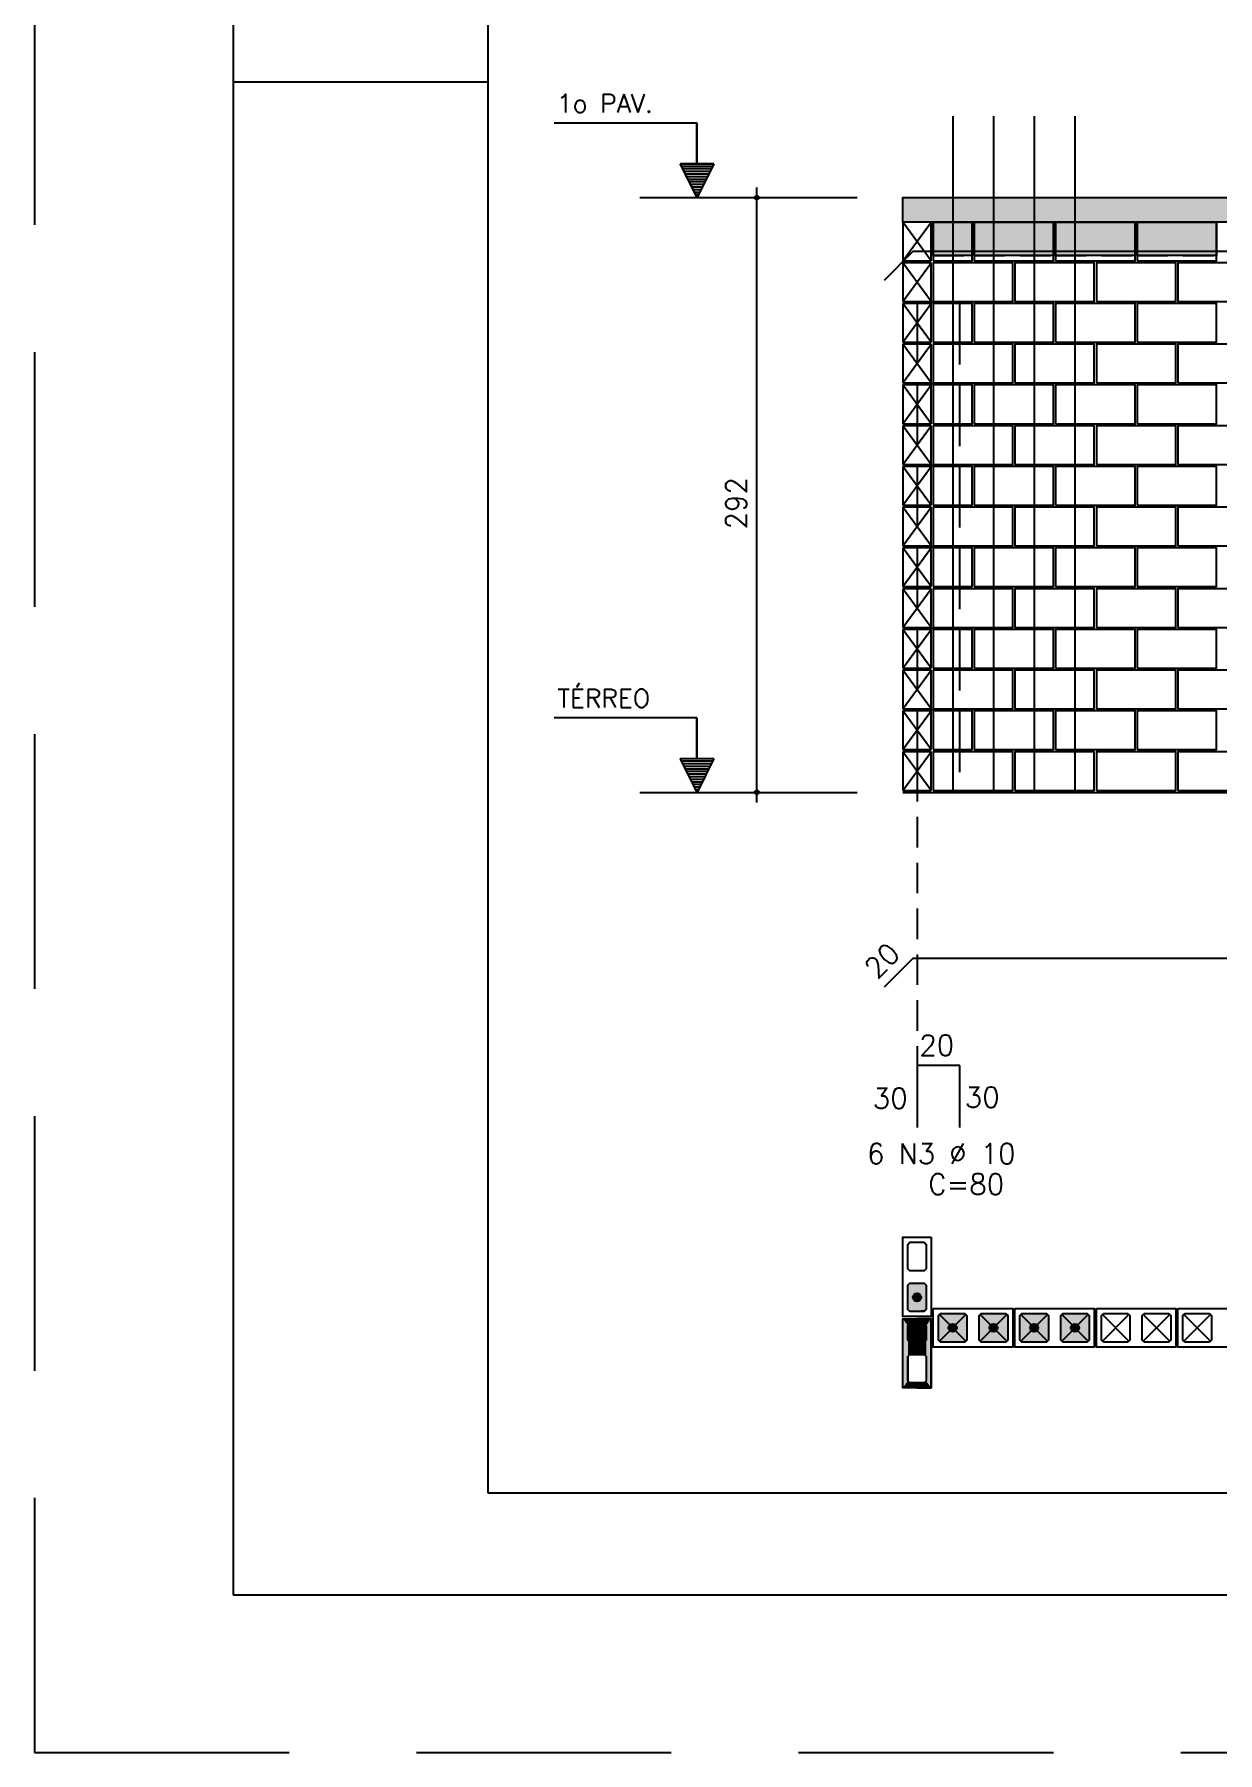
# Model space of a CAD drawing. Extents: x -1.9 to 86, y -1.6 to 60.9.
# Drawn here: x -1.95 to 9.66, y -1.55 to 15.32 of the extents above; entities that cross this region are included whole.
import ezdxf

# ---------------------------------------------------------------- set-up
doc = ezdxf.new("R2010")
doc.units = 0
doc.header["$MEASUREMENT"] = 0
doc.linetypes.add('ESTILO_TQS_0001', pattern=[0.45, 0.3, -0.15])
doc.linetypes.add('HIDDEN', pattern=[0.375, 0.25, -0.125])
doc.layers.get('0').update_dxf_attribs({"linetype": 'CONTINUOUS'})
doc.layers.get('Defpoints').update_dxf_attribs({"linetype": 'CONTINUOUS'})
for name, color, linetype in [('ARQ_FOLHA', 7, 'CONTINUOUS'), ('PENA_01', 1, 'CONTINUOUS'), ('PENA_02', 2, 'CONTINUOUS'), ('PENA_03', 3, 'CONTINUOUS'), ('PENA_05', 5, 'CONTINUOUS'), ('PENA_09', 254, 'CONTINUOUS'), ('PENA_11', 252, 'CONTINUOUS'), ('PENA_21', 100, 'CONTINUOUS')]:
    doc.layers.add(name, color=color, linetype=linetype)
doc.styles.get("Standard").update_dxf_attribs({"font": 'ROMANS.SHX'})

# ---------------------------------------------------------------- blocks, each defined once
blk = doc.blocks.new('FOLHA A1 - 841 X 594')
at = {"layer": 'ARQ_FOLHA', "color": 1}
blk.add_line((-816, 148.5), (-841, 148.5), dxfattribs=at)
for points in [[(-841, 0), (0, 0), (0, 594), (-841, 594)], [(-816, 10), (-10, 10), (-10, 584), (-816, 584)]]:
    blk.add_lwpolyline(points, close=True, dxfattribs=at)
at = {"layer": 'Defpoints', "color": 8, "linetype": 'HIDDEN', "ltscale": 100}
blk.add_lwpolyline([(-860.5, 609.5), (-860.5, -15.5), (19.5, -15.5), (19.5, 609.5)], close=True, dxfattribs=at)
blk = doc.blocks.new('*U24')
blk.add_blockref('FOLHA A1 - 841 X 594', (0, 0))

msp = doc.modelspace()

# ---------------------------------------------------------------- linework, layer by layer
at = {"layer": 'PENA_01', "linetype": 'Continuous'}
for p, q in [((3.993124, 13.714869), (6.123988, 13.714869)), ((3.993124, 7.874869), (6.123988, 7.874869)), ((6.93148, 2.487827), (7.19148, 2.747827)), ((7.19148, 2.487827), (6.93148, 2.747827)), ((7.59148, 2.487827), (7.33148, 2.747827)), ((7.33148, 2.487827), (7.59148, 2.747827)), ((7.73148, 2.487827), (7.99148, 2.747827)), ((7.99148, 2.487827), (7.73148, 2.747827)), ((8.39148, 2.487827), (8.13148, 2.747827)), ((8.13148, 2.487827), (8.39148, 2.747827)), ((8.53148, 2.487827), (8.79148, 2.747827)), ((8.79148, 2.487827), (8.53148, 2.747827)), ((9.19148, 2.487827), (8.93148, 2.747827)), ((8.93148, 2.487827), (9.19148, 2.747827)), ((9.33148, 2.487827), (9.59148, 2.747827)), ((9.59148, 2.487827), (9.33148, 2.747827))]:
    msp.add_line(p, q, dxfattribs=at)
at = {"layer": 'PENA_01', "linetype": 'ESTILO_TQS_0001'}
msp.add_line((6.71148, 8.084869), (6.71148, 5.194847), dxfattribs=at)
at = {"layer": 'PENA_01', "linetype": 'Continuous'}
for points in [[(6.78148, 3.457827), (6.80148, 3.437827), (6.80148, 3.197827), (6.78148, 3.177827), (6.64148, 3.177827), (6.62148, 3.197827), (6.62148, 3.437827), (6.64148, 3.457827), (6.78148, 3.457827)], [(6.78148, 3.057827), (6.80148, 3.037827), (6.80148, 2.797827), (6.78148, 2.777827), (6.64148, 2.777827), (6.62148, 2.797827), (6.62148, 3.037827), (6.64148, 3.057827), (6.78148, 3.057827)], [(6.80148, 2.637827), (6.80148, 2.497827), (6.78148, 2.477827), (6.64148, 2.477827), (6.62148, 2.497827), (6.62148, 2.637827), (6.64148, 2.657827), (6.78148, 2.657827), (6.80148, 2.637827)], [(6.80148, 2.337827), (6.80148, 2.097827), (6.78148, 2.077827), (6.64148, 2.077827), (6.62148, 2.097827), (6.62148, 2.337827), (6.64148, 2.357827), (6.78148, 2.357827), (6.80148, 2.337827)]]:
    msp.add_lwpolyline(points, dxfattribs=at)
at = {"layer": 'PENA_02', "linetype": 'Continuous'}
for p, q in [((6.85148, 13.474869), (6.57148, 13.474869)), ((6.57148, 13.474869), (6.57148, 13.094869)), ((6.85148, 13.094869), (6.85148, 13.474869)), ((6.57148, 13.094869), (6.85148, 13.094869)), ((6.85148, 13.074869), (6.57148, 13.074869)), ((6.57148, 13.074869), (6.57148, 12.694869)), ((6.85148, 12.694869), (6.85148, 13.074869)), ((6.57148, 12.694869), (6.85148, 12.694869)), ((6.85148, 12.674869), (6.57148, 12.674869)), ((6.57148, 12.674869), (6.57148, 12.294869)), ((6.85148, 12.294869), (6.85148, 12.674869)), ((6.57148, 12.294869), (6.85148, 12.294869)), ((6.85148, 12.274869), (6.57148, 12.274869)), ((6.57148, 12.274869), (6.57148, 11.894869)), ((6.85148, 11.894869), (6.85148, 12.274869)), ((6.57148, 11.894869), (6.85148, 11.894869)), ((6.85148, 11.874869), (6.57148, 11.874869)), ((6.57148, 11.874869), (6.57148, 11.494869)), ((6.85148, 11.494869), (6.85148, 11.874869)), ((6.57148, 11.494869), (6.85148, 11.494869)), ((6.85148, 11.474869), (6.57148, 11.474869)), ((6.57148, 11.474869), (6.57148, 11.094869)), ((6.85148, 11.094869), (6.85148, 11.474869)), ((6.57148, 11.094869), (6.85148, 11.094869)), ((6.85148, 11.074869), (6.57148, 11.074869)), ((6.57148, 11.074869), (6.57148, 10.694869)), ((6.85148, 10.694869), (6.85148, 11.074869)), ((6.57148, 10.694869), (6.85148, 10.694869)), ((6.85148, 10.674869), (6.57148, 10.674869)), ((6.57148, 10.674869), (6.57148, 10.294869)), ((6.85148, 10.294869), (6.85148, 10.674869)), ((6.57148, 10.294869), (6.85148, 10.294869)), ((6.85148, 10.274869), (6.57148, 10.274869)), ((6.57148, 10.274869), (6.57148, 9.894869)), ((6.85148, 9.894869), (6.85148, 10.274869)), ((6.57148, 9.894869), (6.85148, 9.894869)), ((6.85148, 9.874869), (6.57148, 9.874869)), ((6.57148, 9.874869), (6.57148, 9.494869)), ((6.85148, 9.494869), (6.85148, 9.874869)), ((6.57148, 9.494869), (6.85148, 9.494869)), ((6.85148, 9.474869), (6.57148, 9.474869)), ((6.57148, 9.474869), (6.57148, 9.094869)), ((6.85148, 9.094869), (6.85148, 9.474869)), ((6.57148, 9.094869), (6.85148, 9.094869)), ((6.85148, 9.074869), (6.57148, 9.074869)), ((6.57148, 9.074869), (6.57148, 8.694869)), ((6.85148, 8.694869), (6.85148, 9.074869)), ((6.57148, 8.694869), (6.85148, 8.694869)), ((6.85148, 8.674869), (6.57148, 8.674869)), ((6.57148, 8.674869), (6.57148, 8.294869)), ((6.85148, 8.294869), (6.85148, 8.674869)), ((6.57148, 8.294869), (6.85148, 8.294869)), ((6.85148, 8.274869), (6.57148, 8.274869)), ((6.57148, 8.274869), (6.57148, 7.894869)), ((6.85148, 7.894869), (6.85148, 8.274869)), ((6.57148, 7.894869), (6.85148, 7.894869)), ((6.57148, 7.874869), (16.55148, 7.874869))]:
    msp.add_line(p, q, dxfattribs=at)
at = {"layer": 'PENA_02', "linetype": 'ESTILO_TQS_0001'}
for p, q in [((6.87148, 13.144869), (7.25148, 13.144869)), ((7.27148, 13.144869), (8.05148, 13.144869)), ((8.07148, 13.144869), (8.85148, 13.144869)), ((8.87148, 13.144869), (9.65148, 13.144869))]:
    msp.add_line(p, q, dxfattribs=at)
at = {"layer": 'PENA_02', "linetype": 'Continuous'}
for points in [[(6.57148, 13.474869), (6.57148, 13.714869), (16.55148, 13.714869), (16.55148, 13.474869), (6.57148, 13.474869)], [(6.87148, 13.094869), (7.25148, 13.094869), (7.25148, 13.474869), (6.87148, 13.474869), (6.87148, 13.094869)], [(7.27148, 13.094869), (8.05148, 13.094869), (8.05148, 13.474869), (7.27148, 13.474869), (7.27148, 13.094869)], [(8.07148, 13.094869), (8.85148, 13.094869), (8.85148, 13.474869), (8.07148, 13.474869), (8.07148, 13.094869)], [(8.87148, 13.094869), (9.65148, 13.094869), (9.65148, 13.474869), (8.87148, 13.474869), (8.87148, 13.094869)], [(6.87148, 12.694869), (7.65148, 12.694869), (7.65148, 13.074869), (6.87148, 13.074869), (6.87148, 12.694869)], [(7.67148, 12.694869), (8.45148, 12.694869), (8.45148, 13.074869), (7.67148, 13.074869), (7.67148, 12.694869)], [(8.47148, 12.694869), (9.25148, 12.694869), (9.25148, 13.074869), (8.47148, 13.074869), (8.47148, 12.694869)], [(9.27148, 12.694869), (10.05148, 12.694869), (10.05148, 13.074869), (9.27148, 13.074869), (9.27148, 12.694869)], [(6.87148, 12.294869), (7.25148, 12.294869), (7.25148, 12.674869), (6.87148, 12.674869), (6.87148, 12.294869)], [(7.27148, 12.294869), (8.05148, 12.294869), (8.05148, 12.674869), (7.27148, 12.674869), (7.27148, 12.294869)], [(8.07148, 12.294869), (8.85148, 12.294869), (8.85148, 12.674869), (8.07148, 12.674869), (8.07148, 12.294869)], [(8.87148, 12.294869), (9.65148, 12.294869), (9.65148, 12.674869), (8.87148, 12.674869), (8.87148, 12.294869)], [(6.87148, 11.894869), (7.65148, 11.894869), (7.65148, 12.274869), (6.87148, 12.274869), (6.87148, 11.894869)], [(7.67148, 11.894869), (8.45148, 11.894869), (8.45148, 12.274869), (7.67148, 12.274869), (7.67148, 11.894869)], [(8.47148, 11.894869), (9.25148, 11.894869), (9.25148, 12.274869), (8.47148, 12.274869), (8.47148, 11.894869)], [(9.27148, 11.894869), (10.05148, 11.894869), (10.05148, 12.274869), (9.27148, 12.274869), (9.27148, 11.894869)], [(6.87148, 11.494869), (7.25148, 11.494869), (7.25148, 11.874869), (6.87148, 11.874869), (6.87148, 11.494869)], [(7.27148, 11.494869), (8.05148, 11.494869), (8.05148, 11.874869), (7.27148, 11.874869), (7.27148, 11.494869)], [(8.07148, 11.494869), (8.85148, 11.494869), (8.85148, 11.874869), (8.07148, 11.874869), (8.07148, 11.494869)], [(8.87148, 11.494869), (9.65148, 11.494869), (9.65148, 11.874869), (8.87148, 11.874869), (8.87148, 11.494869)], [(6.87148, 11.094869), (7.65148, 11.094869), (7.65148, 11.474869), (6.87148, 11.474869), (6.87148, 11.094869)], [(7.67148, 11.094869), (8.45148, 11.094869), (8.45148, 11.474869), (7.67148, 11.474869), (7.67148, 11.094869)], [(8.47148, 11.094869), (9.25148, 11.094869), (9.25148, 11.474869), (8.47148, 11.474869), (8.47148, 11.094869)], [(9.27148, 11.094869), (10.05148, 11.094869), (10.05148, 11.474869), (9.27148, 11.474869), (9.27148, 11.094869)], [(6.87148, 10.694869), (7.25148, 10.694869), (7.25148, 11.074869), (6.87148, 11.074869), (6.87148, 10.694869)], [(7.27148, 10.694869), (8.05148, 10.694869), (8.05148, 11.074869), (7.27148, 11.074869), (7.27148, 10.694869)], [(8.07148, 10.694869), (8.85148, 10.694869), (8.85148, 11.074869), (8.07148, 11.074869), (8.07148, 10.694869)], [(8.87148, 10.694869), (9.65148, 10.694869), (9.65148, 11.074869), (8.87148, 11.074869), (8.87148, 10.694869)], [(6.87148, 10.294869), (7.65148, 10.294869), (7.65148, 10.674869), (6.87148, 10.674869), (6.87148, 10.294869)], [(7.67148, 10.294869), (8.45148, 10.294869), (8.45148, 10.674869), (7.67148, 10.674869), (7.67148, 10.294869)], [(8.47148, 10.294869), (9.25148, 10.294869), (9.25148, 10.674869), (8.47148, 10.674869), (8.47148, 10.294869)], [(9.27148, 10.294869), (10.05148, 10.294869), (10.05148, 10.674869), (9.27148, 10.674869), (9.27148, 10.294869)], [(6.87148, 9.894869), (7.25148, 9.894869), (7.25148, 10.274869), (6.87148, 10.274869), (6.87148, 9.894869)], [(7.27148, 9.894869), (8.05148, 9.894869), (8.05148, 10.274869), (7.27148, 10.274869), (7.27148, 9.894869)], [(8.07148, 9.894869), (8.85148, 9.894869), (8.85148, 10.274869), (8.07148, 10.274869), (8.07148, 9.894869)], [(8.87148, 9.894869), (9.65148, 9.894869), (9.65148, 10.274869), (8.87148, 10.274869), (8.87148, 9.894869)], [(6.87148, 9.494869), (7.65148, 9.494869), (7.65148, 9.874869), (6.87148, 9.874869), (6.87148, 9.494869)], [(7.67148, 9.494869), (8.45148, 9.494869), (8.45148, 9.874869), (7.67148, 9.874869), (7.67148, 9.494869)], [(8.47148, 9.494869), (9.25148, 9.494869), (9.25148, 9.874869), (8.47148, 9.874869), (8.47148, 9.494869)], [(9.27148, 9.494869), (10.05148, 9.494869), (10.05148, 9.874869), (9.27148, 9.874869), (9.27148, 9.494869)], [(6.87148, 9.094869), (7.25148, 9.094869), (7.25148, 9.474869), (6.87148, 9.474869), (6.87148, 9.094869)], [(7.27148, 9.094869), (8.05148, 9.094869), (8.05148, 9.474869), (7.27148, 9.474869), (7.27148, 9.094869)], [(8.07148, 9.094869), (8.85148, 9.094869), (8.85148, 9.474869), (8.07148, 9.474869), (8.07148, 9.094869)], [(8.87148, 9.094869), (9.65148, 9.094869), (9.65148, 9.474869), (8.87148, 9.474869), (8.87148, 9.094869)], [(6.87148, 8.694869), (7.65148, 8.694869), (7.65148, 9.074869), (6.87148, 9.074869), (6.87148, 8.694869)], [(7.67148, 8.694869), (8.45148, 8.694869), (8.45148, 9.074869), (7.67148, 9.074869), (7.67148, 8.694869)], [(8.47148, 8.694869), (9.25148, 8.694869), (9.25148, 9.074869), (8.47148, 9.074869), (8.47148, 8.694869)], [(9.27148, 8.694869), (10.05148, 8.694869), (10.05148, 9.074869), (9.27148, 9.074869), (9.27148, 8.694869)], [(6.87148, 8.294869), (7.25148, 8.294869), (7.25148, 8.674869), (6.87148, 8.674869), (6.87148, 8.294869)], [(7.27148, 8.294869), (8.05148, 8.294869), (8.05148, 8.674869), (7.27148, 8.674869), (7.27148, 8.294869)], [(8.07148, 8.294869), (8.85148, 8.294869), (8.85148, 8.674869), (8.07148, 8.674869), (8.07148, 8.294869)], [(8.87148, 8.294869), (9.65148, 8.294869), (9.65148, 8.674869), (8.87148, 8.674869), (8.87148, 8.294869)], [(6.87148, 7.894869), (7.65148, 7.894869), (7.65148, 8.274869), (6.87148, 8.274869), (6.87148, 7.894869)], [(7.67148, 7.894869), (8.45148, 7.894869), (8.45148, 8.274869), (7.67148, 8.274869), (7.67148, 7.894869)], [(8.47148, 7.894869), (9.25148, 7.894869), (9.25148, 8.274869), (8.47148, 8.274869), (8.47148, 7.894869)], [(9.27148, 7.894869), (10.05148, 7.894869), (10.05148, 8.274869), (9.27148, 8.274869), (9.27148, 7.894869)], [(6.85148, 3.507827), (6.85148, 2.727827), (6.57148, 2.727827), (6.57148, 3.507827), (6.85148, 3.507827)], [(6.85148, 2.707827), (6.85148, 2.027827), (6.57148, 2.027827), (6.57148, 2.707827), (6.85148, 2.707827)], [(6.87148, 2.807827), (7.65148, 2.807827), (7.65148, 2.427827), (6.87148, 2.427827), (6.87148, 2.807827)], [(7.67148, 2.807827), (8.45148, 2.807827), (8.45148, 2.427827), (7.67148, 2.427827), (7.67148, 2.807827)], [(8.47148, 2.807827), (9.25148, 2.807827), (9.25148, 2.427827), (8.47148, 2.427827), (8.47148, 2.807827)], [(9.27148, 2.807827), (10.05148, 2.807827), (10.05148, 2.427827), (9.27148, 2.427827), (9.27148, 2.807827)]]:
    msp.add_lwpolyline(points, dxfattribs=at)
at = {"layer": 'PENA_02', "linetype": 'ESTILO_TQS_0001'}
for points in [[(6.92148, 2.737827), (6.94148, 2.757827), (7.18148, 2.757827), (7.20148, 2.737827), (7.20148, 2.497827), (7.18148, 2.477827), (6.94148, 2.477827), (6.92148, 2.497827), (6.92148, 2.737827)], [(7.32148, 2.737827), (7.34148, 2.757827), (7.58148, 2.757827), (7.60148, 2.737827), (7.60148, 2.497827), (7.58148, 2.477827), (7.34148, 2.477827), (7.32148, 2.497827), (7.32148, 2.737827)], [(7.72148, 2.737827), (7.74148, 2.757827), (7.98148, 2.757827), (8.00148, 2.737827), (8.00148, 2.497827), (7.98148, 2.477827), (7.74148, 2.477827), (7.72148, 2.497827), (7.72148, 2.737827)], [(8.12148, 2.737827), (8.14148, 2.757827), (8.38148, 2.757827), (8.40148, 2.737827), (8.40148, 2.497827), (8.38148, 2.477827), (8.14148, 2.477827), (8.12148, 2.497827), (8.12148, 2.737827)], [(8.52148, 2.737827), (8.54148, 2.757827), (8.78148, 2.757827), (8.80148, 2.737827), (8.80148, 2.497827), (8.78148, 2.477827), (8.54148, 2.477827), (8.52148, 2.497827), (8.52148, 2.737827)], [(8.92148, 2.737827), (8.94148, 2.757827), (9.18148, 2.757827), (9.20148, 2.737827), (9.20148, 2.497827), (9.18148, 2.477827), (8.94148, 2.477827), (8.92148, 2.497827), (8.92148, 2.737827)], [(9.32148, 2.737827), (9.34148, 2.757827), (9.58148, 2.757827), (9.60148, 2.737827), (9.60148, 2.497827), (9.58148, 2.477827), (9.34148, 2.477827), (9.32148, 2.497827), (9.32148, 2.737827)]]:
    msp.add_lwpolyline(points, dxfattribs=at)
at = {"layer": 'PENA_02', "linetype": 'Continuous'}
for centre, radius in [((5.13927, 13.714869), 0.02), ((5.13927, 13.714869), 0.01), ((5.13927, 7.874869), 0.02), ((5.13927, 7.874869), 0.01)]:
    msp.add_circle(centre, radius, dxfattribs=at)
at = {"layer": 'PENA_03', "linetype": 'Continuous'}
for p, q in [((4.552123, 14.446734), (3.152123, 14.446734)), ((4.552123, 14.046734), (4.552123, 14.446734)), ((4.553523, 14.046734), (4.553523, 14.448134)), ((4.552823, 13.714869), (4.38689, 14.046734)), ((4.38689, 14.046734), (4.552123, 14.046734)), ((4.552823, 13.717991), (4.389146, 14.045343)), ((4.716499, 14.045343), (4.389146, 14.045343)), ((4.705991, 14.021206), (4.399653, 14.021206)), ((4.718755, 14.046734), (4.552823, 13.714869)), ((4.716499, 14.045344), (4.552823, 13.71799)), ((4.553523, 14.046734), (4.718755, 14.046734)), ((4.693227, 13.995678), (4.412418, 13.995678)), ((4.680463, 13.97015), (4.425182, 13.97015)), ((4.667699, 13.944622), (4.437946, 13.944622)), ((4.654935, 13.919094), (4.45071, 13.919094)), ((4.642171, 13.893566), (4.463474, 13.893566)), ((4.629407, 13.868038), (4.476238, 13.868038)), ((4.616643, 13.84251), (4.489002, 13.84251)), ((4.603879, 13.816982), (4.501766, 13.816982)), ((4.591115, 13.791454), (4.51453, 13.791454)), ((4.578351, 13.765925), (4.527294, 13.765925)), ((4.565587, 13.740397), (4.540059, 13.740397)), ((5.13927, 7.774336), (5.13927, 13.814869)), ((6.57148, 13.094869), (6.85148, 13.474869)), ((6.85148, 13.094869), (6.57148, 13.474869)), ((6.57148, 12.694869), (6.85148, 13.074869)), ((6.85148, 12.694869), (6.57148, 13.074869)), ((6.57148, 12.294869), (6.85148, 12.674869)), ((6.85148, 12.294869), (6.57148, 12.674869)), ((6.57148, 11.894869), (6.85148, 12.274869)), ((6.85148, 11.894869), (6.57148, 12.274869)), ((6.57148, 11.494869), (6.85148, 11.874869)), ((6.85148, 11.494869), (6.57148, 11.874869)), ((6.57148, 11.094869), (6.85148, 11.474869)), ((6.85148, 11.094869), (6.57148, 11.474869)), ((6.57148, 10.694869), (6.85148, 11.074869)), ((6.85148, 10.694869), (6.57148, 11.074869)), ((6.57148, 10.294869), (6.85148, 10.674869)), ((6.85148, 10.294869), (6.57148, 10.674869)), ((6.57148, 9.894869), (6.85148, 10.274869)), ((6.85148, 9.894869), (6.57148, 10.274869)), ((6.57148, 9.494869), (6.85148, 9.874869)), ((6.85148, 9.494869), (6.57148, 9.874869)), ((6.57148, 9.094869), (6.85148, 9.474869)), ((6.85148, 9.094869), (6.57148, 9.474869)), ((6.57148, 8.694869), (6.85148, 9.074869)), ((6.85148, 8.694869), (6.57148, 9.074869)), ((4.552123, 8.606734), (3.152123, 8.606734)), ((4.552123, 8.206734), (4.552123, 8.606734)), ((4.553523, 8.206734), (4.553523, 8.608134)), ((6.57148, 8.294869), (6.85148, 8.674869)), ((6.85148, 8.294869), (6.57148, 8.674869)), ((6.57148, 7.894869), (6.85148, 8.274869)), ((6.85148, 7.894869), (6.57148, 8.274869)), ((4.552823, 7.874869), (4.38689, 8.206734)), ((4.38689, 8.206734), (4.552123, 8.206734)), ((4.552823, 7.877991), (4.389146, 8.205343)), ((4.716499, 8.205343), (4.389146, 8.205343)), ((4.705991, 8.181206), (4.399653, 8.181206)), ((4.693227, 8.155678), (4.412418, 8.155678)), ((4.680463, 8.13015), (4.425182, 8.13015)), ((4.667699, 8.104622), (4.437946, 8.104622)), ((4.718755, 8.206734), (4.552823, 7.874869)), ((4.716499, 8.205344), (4.552823, 7.87799)), ((4.553523, 8.206734), (4.718755, 8.206734)), ((4.654935, 8.079094), (4.45071, 8.079094)), ((4.642171, 8.053566), (4.463474, 8.053566)), ((4.629407, 8.028038), (4.476238, 8.028038)), ((4.616643, 8.00251), (4.489002, 8.00251)), ((4.603879, 7.976982), (4.501766, 7.976982)), ((4.591115, 7.951454), (4.51453, 7.951454)), ((4.578351, 7.925925), (4.527294, 7.925925)), ((4.565587, 7.900397), (4.540059, 7.900397))]:
    msp.add_line(p, q, dxfattribs=at)
for points in [[(6.64148, 2.777827), (6.62148, 2.797827), (6.62148, 3.037827), (6.64148, 3.057827), (6.78148, 3.057827), (6.80148, 3.037827), (6.80148, 2.797827), (6.78148, 2.777827), (6.64148, 2.777827)], [(7.20148, 2.497827), (7.18148, 2.477827), (6.94148, 2.477827), (6.92148, 2.497827), (6.92148, 2.737827), (6.94148, 2.757827), (7.18148, 2.757827), (7.20148, 2.737827), (7.20148, 2.497827)], [(7.60148, 2.497827), (7.58148, 2.477827), (7.34148, 2.477827), (7.32148, 2.497827), (7.32148, 2.737827), (7.34148, 2.757827), (7.58148, 2.757827), (7.60148, 2.737827), (7.60148, 2.497827)], [(8.00148, 2.497827), (7.98148, 2.477827), (7.74148, 2.477827), (7.72148, 2.497827), (7.72148, 2.737827), (7.74148, 2.757827), (7.98148, 2.757827), (8.00148, 2.737827), (8.00148, 2.497827)], [(8.40148, 2.497827), (8.38148, 2.477827), (8.14148, 2.477827), (8.12148, 2.497827), (8.12148, 2.737827), (8.14148, 2.757827), (8.38148, 2.757827), (8.40148, 2.737827), (8.40148, 2.497827)], [(6.80148, 2.497827), (6.78148, 2.477827), (6.64148, 2.477827), (6.62148, 2.497827), (6.62148, 2.637827), (6.64148, 2.657827), (6.78148, 2.657827), (6.80148, 2.637827), (6.80148, 2.497827)]]:
    msp.add_lwpolyline(points, dxfattribs=at)
for centre in [(6.71148, 2.917827), (6.71148, 2.567827), (7.06148, 2.617827), (7.46148, 2.617827), (7.86148, 2.617827), (8.26148, 2.617827)]:
    msp.add_circle(centre, 0.04, dxfattribs=at)
for points in [[(6.75148, 2.917827), (6.69148, 2.952468), (6.673892, 2.931508)], [(6.75148, 2.917827), (6.673892, 2.931508), (6.673892, 2.904146)], [(6.75148, 2.917827), (6.673892, 2.904146), (6.69148, 2.883186)], [(6.75148, 2.917827), (6.718426, 2.957219), (6.69148, 2.952468)], [(6.75148, 2.917827), (6.69148, 2.883186), (6.718426, 2.878435)], [(6.75148, 2.917827), (6.742122, 2.943538), (6.718426, 2.957219)], [(6.75148, 2.917827), (6.718426, 2.878435), (6.742122, 2.892115)], [(6.75148, 2.917827), (6.742122, 2.892115), (6.75148, 2.917827)], [(6.75148, 2.567827), (6.69148, 2.602468), (6.673892, 2.581508)], [(6.75148, 2.567827), (6.673892, 2.581508), (6.673892, 2.554146)], [(6.75148, 2.567827), (6.673892, 2.554146), (6.69148, 2.533186)], [(6.75148, 2.567827), (6.718426, 2.607219), (6.69148, 2.602468)], [(6.75148, 2.567827), (6.69148, 2.533186), (6.718426, 2.528435)], [(6.75148, 2.567827), (6.742122, 2.593538), (6.718426, 2.607219)], [(6.75148, 2.567827), (6.718426, 2.528435), (6.742122, 2.542115)], [(6.75148, 2.567827), (6.742122, 2.542115), (6.75148, 2.567827)], [(7.10148, 2.617827), (7.04148, 2.652468), (7.023892, 2.631508)], [(7.10148, 2.617827), (7.023892, 2.631508), (7.023892, 2.604146)], [(7.10148, 2.617827), (7.023892, 2.604146), (7.04148, 2.583186)], [(7.10148, 2.617827), (7.068426, 2.657219), (7.04148, 2.652468)], [(7.10148, 2.617827), (7.04148, 2.583186), (7.068426, 2.578435)], [(7.10148, 2.617827), (7.092122, 2.643538), (7.068426, 2.657219)], [(7.10148, 2.617827), (7.068426, 2.578435), (7.092122, 2.592115)], [(7.10148, 2.617827), (7.092122, 2.592115), (7.10148, 2.617827)], [(7.50148, 2.617827), (7.44148, 2.652468), (7.423892, 2.631508)], [(7.50148, 2.617827), (7.423892, 2.631508), (7.423892, 2.604146)], [(7.50148, 2.617827), (7.423892, 2.604146), (7.44148, 2.583186)], [(7.50148, 2.617827), (7.468426, 2.657219), (7.44148, 2.652468)], [(7.50148, 2.617827), (7.44148, 2.583186), (7.468426, 2.578435)], [(7.50148, 2.617827), (7.492122, 2.643538), (7.468426, 2.657219)], [(7.50148, 2.617827), (7.468426, 2.578435), (7.492122, 2.592115)], [(7.50148, 2.617827), (7.492122, 2.592115), (7.50148, 2.617827)], [(7.90148, 2.617827), (7.84148, 2.652468), (7.823892, 2.631508)], [(7.90148, 2.617827), (7.823892, 2.631508), (7.823892, 2.604146)], [(7.90148, 2.617827), (7.823892, 2.604146), (7.84148, 2.583186)], [(7.90148, 2.617827), (7.868426, 2.657219), (7.84148, 2.652468)], [(7.90148, 2.617827), (7.84148, 2.583186), (7.868426, 2.578435)], [(7.90148, 2.617827), (7.892122, 2.643538), (7.868426, 2.657219)], [(7.90148, 2.617827), (7.868426, 2.578435), (7.892122, 2.592115)], [(7.90148, 2.617827), (7.892122, 2.592115), (7.90148, 2.617827)], [(8.30148, 2.617827), (8.24148, 2.652468), (8.223892, 2.631508)], [(8.30148, 2.617827), (8.223892, 2.631508), (8.223892, 2.604146)], [(8.30148, 2.617827), (8.223892, 2.604146), (8.24148, 2.583186)], [(8.30148, 2.617827), (8.268426, 2.657219), (8.24148, 2.652468)], [(8.30148, 2.617827), (8.24148, 2.583186), (8.268426, 2.578435)], [(8.30148, 2.617827), (8.292122, 2.643538), (8.268426, 2.657219)], [(8.30148, 2.617827), (8.268426, 2.578435), (8.292122, 2.592115)], [(8.30148, 2.617827), (8.292122, 2.592115), (8.30148, 2.617827)]]:
    msp.add_solid(points, dxfattribs=at)
at = {"layer": 'PENA_05', "linetype": 'Continuous'}
for p, q in [((6.67148, 13.184869), (6.388637, 12.902026)), ((16.45148, 13.184869), (6.67148, 13.184869)), ((7.13148, 12.684869), (6.71148, 12.684869)), ((6.71148, 12.684869), (6.71148, 12.074869)), ((7.13148, 12.074869), (7.13148, 12.684869)), ((7.13148, 11.884869), (6.71148, 11.884869)), ((6.71148, 11.884869), (6.71148, 11.274869)), ((7.13148, 11.274869), (7.13148, 11.884869)), ((7.13148, 11.084869), (6.71148, 11.084869)), ((6.71148, 11.084869), (6.71148, 10.474869)), ((7.13148, 10.474869), (7.13148, 11.084869)), ((7.13148, 10.284869), (6.71148, 10.284869)), ((6.71148, 10.284869), (6.71148, 9.674869)), ((7.13148, 9.674869), (7.13148, 10.284869)), ((7.13148, 9.484869), (6.71148, 9.484869)), ((6.71148, 9.484869), (6.71148, 8.874869)), ((7.13148, 8.874869), (7.13148, 9.484869)), ((7.13148, 8.684869), (6.71148, 8.684869)), ((6.71148, 8.684869), (6.71148, 8.074869)), ((7.13148, 8.074869), (7.13148, 8.684869)), ((6.67148, 6.244581), (6.388637, 5.961738)), ((16.45148, 6.244581), (6.67148, 6.244581)), ((7.13148, 5.194847), (6.71148, 5.194847)), ((6.71148, 5.194847), (6.71148, 4.584847)), ((7.13148, 4.584847), (7.13148, 5.194847))]:
    msp.add_line(p, q, dxfattribs=at)
for points in [[(7.06148, 14.514869), (7.06148, 7.874869)], [(7.46148, 14.514869), (7.46148, 7.874869)], [(7.86148, 14.514869), (7.86148, 7.874869)], [(8.26148, 14.514869), (8.26148, 7.874869)]]:
    msp.add_lwpolyline(points, dxfattribs=at)
at = {"layer": 'PENA_09', "linetype": 'Continuous'}
for points in [[(6.87148, 13.144869), (6.87148, 13.474869), (7.25148, 13.474869), (7.25148, 13.144869), (6.87148, 13.144869)], [(7.27148, 13.144869), (7.27148, 13.474869), (8.05148, 13.474869), (8.05148, 13.144869), (7.27148, 13.144869)], [(8.07148, 13.144869), (8.07148, 13.474869), (8.85148, 13.474869), (8.85148, 13.144869), (8.07148, 13.144869)], [(8.87148, 13.144869), (8.87148, 13.474869), (9.65148, 13.474869), (9.65148, 13.144869), (8.87148, 13.144869)]]:
    msp.add_lwpolyline(points, dxfattribs=at)
for points in [[(6.87148, 13.144869), (6.87148, 13.474869), (7.25148, 13.474869)], [(6.87148, 13.144869), (7.25148, 13.474869), (7.25148, 13.144869)], [(7.27148, 13.144869), (7.27148, 13.474869), (8.05148, 13.474869)], [(7.27148, 13.144869), (8.05148, 13.474869), (8.05148, 13.144869)], [(8.07148, 13.144869), (8.07148, 13.474869), (8.85148, 13.474869)], [(8.07148, 13.144869), (8.85148, 13.474869), (8.85148, 13.144869)], [(8.87148, 13.144869), (8.87148, 13.474869), (9.65148, 13.474869)], [(8.87148, 13.144869), (9.65148, 13.474869), (9.65148, 13.144869)], [(6.87148, 13.144869), (7.25148, 13.144869), (6.87148, 13.144869)], [(7.27148, 13.144869), (8.05148, 13.144869), (7.27148, 13.144869)], [(8.07148, 13.144869), (8.85148, 13.144869), (8.07148, 13.144869)], [(8.87148, 13.144869), (9.65148, 13.144869), (8.87148, 13.144869)]]:
    msp.add_solid(points, dxfattribs=at)
at = {"layer": 'PENA_11', "linetype": 'Continuous'}
for points in [[(6.57148, 13.474869), (6.57148, 13.714869), (16.55148, 13.714869)], [(6.57148, 13.474869), (16.55148, 13.714869), (16.55148, 13.474869)], [(6.57148, 13.474869), (16.55148, 13.474869), (6.57148, 13.474869)], [(6.64148, 2.777827), (6.62148, 3.037827), (6.64148, 3.057827)], [(6.64148, 2.777827), (6.62148, 2.797827), (6.62148, 3.037827)], [(6.64148, 2.777827), (6.64148, 3.057827), (6.78148, 3.057827)], [(6.64148, 2.777827), (6.78148, 3.057827), (6.80148, 3.037827)], [(6.64148, 2.777827), (6.80148, 3.037827), (6.80148, 2.797827)], [(6.64148, 2.777827), (6.80148, 2.797827), (6.78148, 2.777827)], [(6.64148, 2.777827), (6.78148, 2.777827), (6.64148, 2.777827)], [(7.20148, 2.497827), (6.92148, 2.737827), (6.94148, 2.757827)], [(7.20148, 2.497827), (6.92148, 2.497827), (6.92148, 2.737827)], [(7.20148, 2.497827), (6.94148, 2.757827), (7.18148, 2.757827)], [(7.20148, 2.497827), (7.18148, 2.757827), (7.20148, 2.737827)], [(7.20148, 2.497827), (7.20148, 2.737827), (7.20148, 2.497827)], [(7.60148, 2.497827), (7.32148, 2.737827), (7.34148, 2.757827)], [(7.60148, 2.497827), (7.32148, 2.497827), (7.32148, 2.737827)], [(7.60148, 2.497827), (7.34148, 2.757827), (7.58148, 2.757827)], [(7.60148, 2.497827), (7.58148, 2.757827), (7.60148, 2.737827)], [(7.60148, 2.497827), (7.60148, 2.737827), (7.60148, 2.497827)], [(8.00148, 2.497827), (7.72148, 2.737827), (7.74148, 2.757827)], [(8.00148, 2.497827), (7.72148, 2.497827), (7.72148, 2.737827)], [(8.00148, 2.497827), (7.74148, 2.757827), (7.98148, 2.757827)], [(8.00148, 2.497827), (7.98148, 2.757827), (8.00148, 2.737827)], [(8.00148, 2.497827), (8.00148, 2.737827), (8.00148, 2.497827)], [(8.40148, 2.497827), (8.12148, 2.737827), (8.14148, 2.757827)], [(8.40148, 2.497827), (8.12148, 2.497827), (8.12148, 2.737827)], [(8.40148, 2.497827), (8.14148, 2.757827), (8.38148, 2.757827)], [(8.40148, 2.497827), (8.38148, 2.757827), (8.40148, 2.737827)], [(8.40148, 2.497827), (8.40148, 2.737827), (8.40148, 2.497827)], [(6.80148, 2.497827), (6.62148, 2.637827), (6.64148, 2.657827)], [(6.80148, 2.497827), (6.62148, 2.497827), (6.62148, 2.637827)], [(6.80148, 2.497827), (6.64148, 2.657827), (6.78148, 2.657827)], [(6.80148, 2.497827), (6.78148, 2.657827), (6.80148, 2.637827)], [(6.80148, 2.497827), (6.80148, 2.637827), (6.80148, 2.497827)], [(6.80148, 2.497827), (6.64148, 2.477827), (6.62148, 2.497827)], [(6.80148, 2.497827), (6.78148, 2.477827), (6.64148, 2.477827)], [(7.20148, 2.497827), (6.94148, 2.477827), (6.92148, 2.497827)], [(7.20148, 2.497827), (7.18148, 2.477827), (6.94148, 2.477827)], [(7.60148, 2.497827), (7.34148, 2.477827), (7.32148, 2.497827)], [(7.60148, 2.497827), (7.58148, 2.477827), (7.34148, 2.477827)], [(8.00148, 2.497827), (7.74148, 2.477827), (7.72148, 2.497827)], [(8.00148, 2.497827), (7.98148, 2.477827), (7.74148, 2.477827)], [(8.40148, 2.497827), (8.14148, 2.477827), (8.12148, 2.497827)], [(8.40148, 2.497827), (8.38148, 2.477827), (8.14148, 2.477827)]]:
    msp.add_solid(points, dxfattribs=at)
at = {"layer": 'PENA_21', "linetype": 'Continuous'}
for points in [[(6.71148, 2.707827), (6.71148, 2.657827), (6.64148, 2.657827), (6.62148, 2.637827), (6.62148, 2.497827), (6.64148, 2.477827), (6.71148, 2.477827), (6.71148, 2.357827), (6.64148, 2.357827), (6.62148, 2.337827), (6.62148, 2.097827), (6.64148, 2.077827), (6.71148, 2.077827), (6.71148, 2.027827), (6.57148, 2.027827), (6.57148, 2.707827), (6.71148, 2.707827)], [(6.71148, 2.707827), (6.71148, 2.657827), (6.78148, 2.657827), (6.80148, 2.637827), (6.80148, 2.497827), (6.78148, 2.477827), (6.71148, 2.477827), (6.71148, 2.357827), (6.78148, 2.357827), (6.80148, 2.337827), (6.80148, 2.097827), (6.78148, 2.077827), (6.71148, 2.077827), (6.71148, 2.027827), (6.85148, 2.027827), (6.85148, 2.707827), (6.71148, 2.707827)]]:
    msp.add_lwpolyline(points, dxfattribs=at)
for points in [[(6.64148, 2.657827), (6.62148, 2.637827), (6.57148, 2.707827)], [(6.64148, 2.657827), (6.57148, 2.707827), (6.71148, 2.707827)], [(6.57148, 2.707827), (6.62148, 2.637827), (6.57148, 2.027827)], [(6.64148, 2.657827), (6.71148, 2.707827), (6.71148, 2.657827)], [(6.85148, 2.707827), (6.71148, 2.707827), (6.78148, 2.657827)], [(6.78148, 2.657827), (6.71148, 2.707827), (6.71148, 2.657827)], [(6.80148, 2.637827), (6.85148, 2.707827), (6.78148, 2.657827)], [(6.85148, 2.027827), (6.85148, 2.707827), (6.80148, 2.637827)], [(6.57148, 2.027827), (6.62148, 2.637827), (6.62148, 2.097827)], [(6.62148, 2.097827), (6.62148, 2.637827), (6.62148, 2.497827)], [(6.80148, 2.497827), (6.85148, 2.027827), (6.80148, 2.637827)], [(6.62148, 2.097827), (6.62148, 2.337827), (6.62148, 2.497827)], [(6.64148, 2.477827), (6.62148, 2.337827), (6.62148, 2.497827)], [(6.64148, 2.477827), (6.64148, 2.357827), (6.62148, 2.337827)], [(6.71148, 2.477827), (6.64148, 2.357827), (6.64148, 2.477827)], [(6.71148, 2.477827), (6.71148, 2.357827), (6.64148, 2.357827)], [(6.71148, 2.477827), (6.78148, 2.357827), (6.78148, 2.477827)], [(6.71148, 2.477827), (6.71148, 2.357827), (6.78148, 2.357827)], [(6.78148, 2.477827), (6.80148, 2.337827), (6.80148, 2.497827)], [(6.78148, 2.357827), (6.80148, 2.337827), (6.78148, 2.477827)], [(6.80148, 2.337827), (6.85148, 2.027827), (6.80148, 2.497827)], [(6.80148, 2.337827), (6.80148, 2.097827), (6.85148, 2.027827)], [(6.64148, 2.077827), (6.57148, 2.027827), (6.62148, 2.097827)], [(6.71148, 2.027827), (6.57148, 2.027827), (6.64148, 2.077827)], [(6.71148, 2.077827), (6.71148, 2.027827), (6.64148, 2.077827)], [(6.78148, 2.077827), (6.71148, 2.077827), (6.85148, 2.027827)], [(6.71148, 2.077827), (6.71148, 2.027827), (6.85148, 2.027827)], [(6.80148, 2.097827), (6.78148, 2.077827), (6.85148, 2.027827)]]:
    msp.add_solid(points, dxfattribs=at)

# ---------------------------------------------------------------- block references
at = {"xscale": 0.09999999999999938, "yscale": 0.09999999999999938, "zscale": 0.09999999999999938}
msp.add_blockref('*U24', (84.1, -0.0025), dxfattribs=at)

# ---------------------------------------------------------------- texts
at = {"layer": 'PENA_03', "linetype": 'Continuous'}
for s, height, p in [('1o PAV.', 0.18, (3.177829, 14.548608)), ('TÉRREO', 0.18, (3.182394, 8.708608)), ('20', 0.2, (6.734105, 5.292966)), ('30', 0.2, (6.277446, 4.771837)), ('30', 0.2, (7.18002, 4.782582)), ('6 N3 %%c 10', 0.2, (6.221697, 4.228587)), ('C=80', 0.2, (6.821697, 3.928587))]:
    msp.add_text(s, height=height, dxfattribs=at).set_placement(p)
for s, rotation, p in [('292', 90, (5.036966, 10.456266)), ('20', 45, (6.317926, 6.032449))]:
    msp.add_text(s, height=0.2, rotation=rotation, dxfattribs=at).set_placement(p)

doc.saveas('drawing.dxf')
